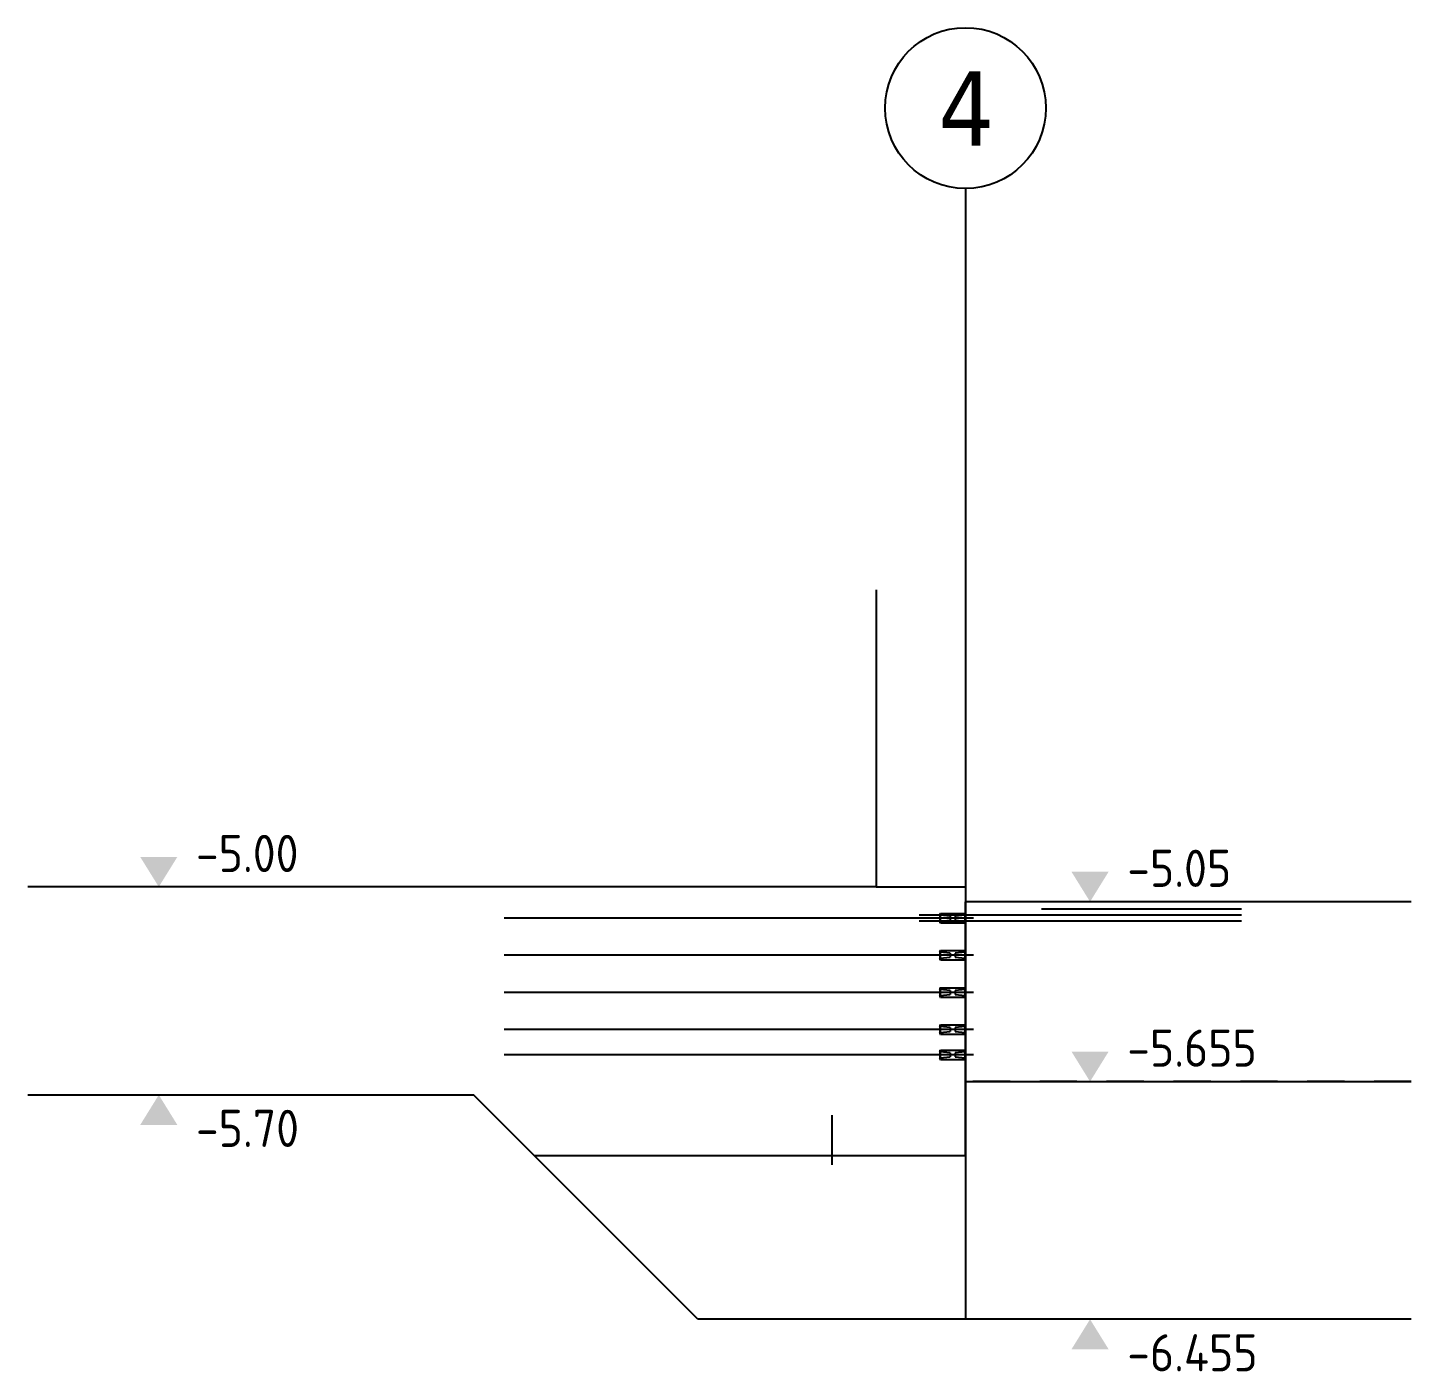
# Model space of a CAD drawing. Extents: x -59 to 99, y -34 to 56.
# Drawn here: x 7.155 to 11.81, y -13.645 to -9.124 of the extents above; entities that cross this region are included whole.
import ezdxf

# ---------------------------------------------------------------- set-up
doc = ezdxf.new("R2010")
doc.units = 0
doc.header["$LTSCALE"] = 0.5
for name, pattern in [('AUSGEZOGEN', [1000.01, 1000, 0.01]), ('DASHED', [0.75, 0.5, -0.25]), ('HIDDEN', [0.375, 0.25, -0.125]), ('VERDECKT', [0.375, 0.25, -0.125])]:
    doc.linetypes.add(name, pattern=pattern)
for name, color, linetype in [('ACHSEN', 7, 'Continuous'), ('AFB', 7, 'Continuous'), ('AFU', 7, 'Continuous'), ('BETON', 7, 'Continuous'), ('koten', 7, 'Continuous'), ('LENTON', 7, 'Continuous'), ('RND', 7, 'Continuous'), ('SFP_Achsen', 7, 'Continuous'), ('VERDECKT', 7, 'Continuous')]:
    doc.layers.add(name, color=color, linetype=linetype)
doc.layers.add('NOPLOT', color=7, linetype='Continuous', plot=False)
doc.styles.add('helv', font='tahoma.ttf')
doc.styles.add('txt', font='isocp.shx')
doc.linetypes.add('AFU_50K', pattern='A,0.15,["/",Standard,S=0.2,R=0,X=-0.01,Y=-0.1],0.07,["/",Standard,S=0.2,R=0,X=-0.01,Y=-0.1],0.15', length=0.37)
doc.linetypes.add('AFU_50M', pattern='A,0.45,["/",Standard,S=0.2,R=0,X=-0.01,Y=-0.1],0.07,["/",Standard,S=0.2,R=0,X=-0.01,Y=-0.1],0.45', length=0.97)

# ---------------------------------------------------------------- blocks, each defined once
blk = doc.blocks.new('okrd_o')
at = {"layer": 'koten', "color": 7, "linetype": 'Continuous'}
blk.add_solid([(-0.125, 0.2019), (0.125, 0.2019), (0, 0)], dxfattribs=at)
at = {"layer": 'koten', "style": 'txt'}
blk.add_attdef('OKRD', (0.25, 0.1), '', height=0.25, dxfattribs=at)
blk = doc.blocks.new('okrd_u')
at = {"layer": 'koten', "color": 7, "linetype": 'Continuous'}
blk.add_solid([(-0.125, -0.2019), (0.125, -0.2019), (0, 0)], dxfattribs=at)
at = {"layer": 'koten', "style": 'txt'}
blk.add_attdef('OKRD', (0.25, -0.35), '', height=0.25, dxfattribs=at)

msp = doc.modelspace()

# ---------------------------------------------------------------- linework, layer by layer
at = {"layer": 'ACHSEN', "color": 140, "linetype": 'AUSGEZOGEN'}
for p, q in [((10.31002, -9.66487), (10.31002, -13.46987)), ((10.33686, -12.11987), (10.20587, -12.11987)), ((10.33686, -12.24487), (10.20587, -12.24487)), ((10.33686, -12.36987), (10.20587, -12.36987)), ((10.33686, -12.49487), (10.20587, -12.49487)), ((10.33686, -12.57987), (10.20587, -12.57987))]:
    msp.add_line(p, q, dxfattribs=at)
at = {"layer": 'AFB', "color": 1, "linetype": 'AUSGEZOGEN'}
msp.add_line((9.86002, -12.78287), (9.86002, -12.94987), dxfattribs=at)
at = {"layer": 'AFU', "color": 8, "linetype": 'AFU_50K'}
msp.add_line((10.01002, -12.01487), (10.31002, -12.01487), dxfattribs=at)
at = {"layer": 'AFU', "color": 8, "linetype": 'AFU_50M'}
for p, q in [((10.31002, -12.91987), (10.31002, -12.06487)), ((10.31002, -12.66987), (11.81002, -12.66987)), ((10.31002, -12.91987), (8.86002, -12.91987))]:
    msp.add_line(p, q, dxfattribs=at)
at = {"layer": 'BETON', "color": 6, "linetype": 'AUSGEZOGEN'}
for p, q in [((10.01002, -11.01487), (10.01002, -12.01487)), ((10.31002, -11.01487), (10.31002, -12.06487)), ((10.01002, -12.01487), (7.15502, -12.01487)), ((11.81002, -12.06487), (10.31002, -12.06487)), ((7.15502, -12.71487), (8.65502, -12.71487)), ((9.41002, -13.46987), (8.65502, -12.71487)), ((11.81002, -13.46987), (9.41002, -13.46987))]:
    msp.add_line(p, q, dxfattribs=at)
at = {"layer": 'LENTON', "color": 102}
for p, q in [((10.22332, -12.10428), (10.22332, -12.11208)), ((10.22332, -12.10428), (10.22436, -12.10428)), ((10.22485, -12.10961), (10.22332, -12.10772)), ((10.22332, -12.11208), (10.22332, -12.12767)), ((10.22332, -12.12767), (10.22332, -12.13546)), ((10.22332, -12.13202), (10.22485, -12.13013)), ((10.22332, -12.13546), (10.22436, -12.13546)), ((10.22536, -12.1062), (10.22436, -12.10428)), ((10.22436, -12.13546), (10.22536, -12.13354)), ((10.22485, -12.10961), (10.22485, -12.13013)), ((10.25812, -12.11311), (10.22485, -12.10961)), ((10.22485, -12.10961), (10.22485, -12.13013)), ((10.22485, -12.13013), (10.25812, -12.12664)), ((10.22708, -12.10428), (10.22609, -12.1062)), ((10.22609, -12.13354), (10.22708, -12.13546)), ((10.22708, -12.10428), (10.30793, -12.10428)), ((10.22708, -12.13546), (10.30793, -12.13546)), ((10.25812, -12.11311), (10.25812, -12.12664)), ((10.30849, -12.10961), (10.27522, -12.11311)), ((10.27522, -12.11311), (10.27522, -12.12664)), ((10.27522, -12.12664), (10.30849, -12.13013)), ((10.31002, -12.10637), (10.30793, -12.10428)), ((10.30793, -12.13546), (10.31002, -12.13337)), ((10.31002, -12.10772), (10.30849, -12.10961)), ((10.30849, -12.10961), (10.30849, -12.13013)), ((10.30849, -12.13013), (10.30849, -12.10961)), ((10.30849, -12.13013), (10.31002, -12.13202)), ((10.31002, -12.10637), (10.31002, -12.10818)), ((10.31002, -12.10818), (10.31002, -12.11987)), ((10.31002, -12.11987), (10.31002, -12.13156)), ((10.31002, -12.13156), (10.31002, -12.13337)), ((10.22332, -12.22928), (10.22332, -12.23708)), ((10.22332, -12.22928), (10.22436, -12.22928)), ((10.22485, -12.23461), (10.22332, -12.23272)), ((10.22332, -12.23708), (10.22332, -12.25267)), ((10.22536, -12.2312), (10.22436, -12.22928)), ((10.22485, -12.23461), (10.22485, -12.25513)), ((10.25812, -12.23811), (10.22485, -12.23461)), ((10.22485, -12.23461), (10.22485, -12.25513)), ((10.22708, -12.22928), (10.22609, -12.2312)), ((10.22708, -12.22928), (10.30793, -12.22928)), ((10.25812, -12.23811), (10.25812, -12.25164)), ((10.30849, -12.23461), (10.27522, -12.23811)), ((10.27522, -12.23811), (10.27522, -12.25164)), ((10.31002, -12.23137), (10.30793, -12.22928)), ((10.31002, -12.23272), (10.30849, -12.23461)), ((10.30849, -12.23461), (10.30849, -12.25513)), ((10.30849, -12.25513), (10.30849, -12.23461)), ((10.31002, -12.23137), (10.31002, -12.23318)), ((10.31002, -12.23318), (10.31002, -12.24487)), ((10.22332, -12.25267), (10.22332, -12.26046)), ((10.22332, -12.25702), (10.22485, -12.25513)), ((10.22332, -12.26046), (10.22436, -12.26046)), ((10.22436, -12.26046), (10.22536, -12.25854)), ((10.22485, -12.25513), (10.25812, -12.25164)), ((10.22609, -12.25854), (10.22708, -12.26046)), ((10.22708, -12.26046), (10.30793, -12.26046)), ((10.27522, -12.25164), (10.30849, -12.25513)), ((10.30793, -12.26046), (10.31002, -12.25837)), ((10.30849, -12.25513), (10.31002, -12.25702)), ((10.31002, -12.24487), (10.31002, -12.25656)), ((10.31002, -12.25656), (10.31002, -12.25837)), ((10.22332, -12.35428), (10.22332, -12.36208)), ((10.22332, -12.35428), (10.22436, -12.35428)), ((10.22485, -12.35961), (10.22332, -12.35772)), ((10.22332, -12.36208), (10.22332, -12.37767)), ((10.22332, -12.37767), (10.22332, -12.38546)), ((10.22332, -12.38202), (10.22485, -12.38013)), ((10.22536, -12.3562), (10.22436, -12.35428)), ((10.22485, -12.35961), (10.22485, -12.38013)), ((10.25812, -12.36311), (10.22485, -12.35961)), ((10.22485, -12.35961), (10.22485, -12.38013)), ((10.22485, -12.38013), (10.25812, -12.37664)), ((10.22708, -12.35428), (10.22609, -12.3562)), ((10.22708, -12.35428), (10.30793, -12.35428)), ((10.25812, -12.36311), (10.25812, -12.37664)), ((10.30849, -12.35961), (10.27522, -12.36311)), ((10.27522, -12.36311), (10.27522, -12.37664)), ((10.27522, -12.37664), (10.30849, -12.38013)), ((10.31002, -12.35637), (10.30793, -12.35428)), ((10.31002, -12.35772), (10.30849, -12.35961)), ((10.30849, -12.35961), (10.30849, -12.38013)), ((10.30849, -12.38013), (10.30849, -12.35961)), ((10.30849, -12.38013), (10.31002, -12.38202)), ((10.31002, -12.35637), (10.31002, -12.35818)), ((10.31002, -12.35818), (10.31002, -12.36987)), ((10.31002, -12.36987), (10.31002, -12.38156)), ((10.31002, -12.38156), (10.31002, -12.38337)), ((10.22332, -12.38546), (10.22436, -12.38546)), ((10.22436, -12.38546), (10.22536, -12.38354)), ((10.22609, -12.38354), (10.22708, -12.38546)), ((10.22708, -12.38546), (10.30793, -12.38546)), ((10.30793, -12.38546), (10.31002, -12.38337)), ((10.22332, -12.47928), (10.22332, -12.48708)), ((10.22332, -12.47928), (10.22436, -12.47928)), ((10.22485, -12.48461), (10.22332, -12.48272)), ((10.22332, -12.48708), (10.22332, -12.50267)), ((10.22332, -12.50267), (10.22332, -12.51046)), ((10.22332, -12.50702), (10.22485, -12.50513)), ((10.22332, -12.51046), (10.22436, -12.51046)), ((10.22536, -12.4812), (10.22436, -12.47928)), ((10.22436, -12.51046), (10.22536, -12.50854)), ((10.22485, -12.48461), (10.22485, -12.50513)), ((10.25812, -12.48811), (10.22485, -12.48461)), ((10.22485, -12.48461), (10.22485, -12.50513)), ((10.22485, -12.50513), (10.25812, -12.50164)), ((10.22708, -12.47928), (10.22609, -12.4812)), ((10.22609, -12.50854), (10.22708, -12.51046)), ((10.22708, -12.47928), (10.30793, -12.47928)), ((10.22708, -12.51046), (10.30793, -12.51046)), ((10.25812, -12.48811), (10.25812, -12.50164)), ((10.30849, -12.48461), (10.27522, -12.48811)), ((10.27522, -12.48811), (10.27522, -12.50164)), ((10.27522, -12.50164), (10.30849, -12.50513)), ((10.31002, -12.48137), (10.30793, -12.47928)), ((10.30793, -12.51046), (10.31002, -12.50837)), ((10.31002, -12.48272), (10.30849, -12.48461)), ((10.30849, -12.48461), (10.30849, -12.50513)), ((10.30849, -12.50513), (10.30849, -12.48461)), ((10.30849, -12.50513), (10.31002, -12.50702)), ((10.31002, -12.48137), (10.31002, -12.48318)), ((10.31002, -12.48318), (10.31002, -12.49487)), ((10.31002, -12.49487), (10.31002, -12.50656)), ((10.31002, -12.50656), (10.31002, -12.50837)), ((10.22332, -12.56428), (10.22332, -12.57208)), ((10.22332, -12.56428), (10.22436, -12.56428)), ((10.22485, -12.56961), (10.22332, -12.56772)), ((10.22536, -12.5662), (10.22436, -12.56428)), ((10.22708, -12.56428), (10.22609, -12.5662)), ((10.22708, -12.56428), (10.30793, -12.56428)), ((10.31002, -12.56637), (10.30793, -12.56428)), ((10.31002, -12.56772), (10.30849, -12.56961)), ((10.31002, -12.56637), (10.31002, -12.56818)), ((10.31002, -12.56818), (10.31002, -12.57987)), ((10.22332, -12.57208), (10.22332, -12.58767)), ((10.22332, -12.58767), (10.22332, -12.59546)), ((10.22332, -12.59202), (10.22485, -12.59013)), ((10.22332, -12.59546), (10.22436, -12.59546)), ((10.22436, -12.59546), (10.22536, -12.59354)), ((10.22485, -12.56961), (10.22485, -12.59013)), ((10.25812, -12.57311), (10.22485, -12.56961)), ((10.22485, -12.56961), (10.22485, -12.59013)), ((10.22485, -12.59013), (10.25812, -12.58664)), ((10.22609, -12.59354), (10.22708, -12.59546)), ((10.22708, -12.59546), (10.30793, -12.59546)), ((10.25812, -12.57311), (10.25812, -12.58664)), ((10.30849, -12.56961), (10.27522, -12.57311)), ((10.27522, -12.57311), (10.27522, -12.58664)), ((10.27522, -12.58664), (10.30849, -12.59013)), ((10.30793, -12.59546), (10.31002, -12.59337)), ((10.30849, -12.56961), (10.30849, -12.59013)), ((10.30849, -12.59013), (10.30849, -12.56961)), ((10.30849, -12.59013), (10.31002, -12.59202)), ((10.31002, -12.57987), (10.31002, -12.59156)), ((10.31002, -12.59156), (10.31002, -12.59337))]:
    msp.add_line(p, q, dxfattribs=at)
for centre, start, end in [((10.22572, -12.10601), 207.50004, 332.49996), ((10.22572, -12.13373), 27.50006, 152.49994), ((10.22572, -12.23101), 207.50004, 332.49996), ((10.22572, -12.25873), 27.50006, 152.49994), ((10.22572, -12.35601), 207.50004, 332.49996), ((10.22572, -12.38373), 27.50006, 152.49994), ((10.22572, -12.48101), 207.50004, 332.49996), ((10.22572, -12.50873), 27.50006, 152.49994), ((10.22572, -12.56601), 207.50004, 332.49996), ((10.22572, -12.59373), 27.50006, 152.49994)]:
    msp.add_arc(centre, 0.00041, start, end, dxfattribs=at)
at = {"layer": 'NOPLOT', "color": 191, "linetype": 'AUSGEZOGEN'}
for p, q in [((11.2385, -12.08987), (10.56631, -12.08987)), ((11.2385, -12.10987), (10.15476, -12.10987)), ((11.2385, -12.12987), (10.15476, -12.12987))]:
    msp.add_line(p, q, dxfattribs=at)
at = {"layer": 'RND', "color": 1, "linetype": 'AUSGEZOGEN'}
for points in [[(10.25812, -12.11987), (8.75812, -12.11987)], [(10.25812, -12.24487), (8.75812, -12.24487)], [(10.25812, -12.36987), (8.75812, -12.36987)], [(10.25812, -12.49487), (8.75812, -12.49487)], [(10.25812, -12.57987), (8.75812, -12.57987)]]:
    msp.add_lwpolyline(points, dxfattribs=at)
at = {"layer": 'SFP_Achsen', "color": 7, "linetype": 'AUSGEZOGEN'}
msp.add_circle((10.31002, -9.39439), 0.27048, dxfattribs=at)
at = {"layer": 'VERDECKT', "color": 7, "linetype": 'HIDDEN'}
msp.add_line((10.31002, -12.06487), (10.31002, -12.66987), dxfattribs=at)
at = {"layer": 'VERDECKT', "color": 7, "linetype": 'VERDECKT'}
msp.add_line((11.81002, -12.66987), (10.31002, -12.66987), dxfattribs=at)

# ---------------------------------------------------------------- block references
at = {"layer": 'koten', "color": 7, "linetype": 'DASHED', "xscale": 0.5, "yscale": 0.5, "zscale": 0.5}
for p, values in [((7.59612, -12.01487), {'OKRD': '-5.00'}), ((10.72917, -12.06487), {'OKRD': '-5.05'}), ((10.72917, -12.66987), {'OKRD': '-5.655'})]:
    msp.add_blockref('okrd_o', p, dxfattribs=at).add_auto_attribs(values)
at = {"layer": 'koten', "color": 7, "linetype": 'AUSGEZOGEN', "xscale": 0.5, "yscale": 0.5, "zscale": 0.5}
for p, values in [((7.59612, -12.71487), {'OKRD': '-5.70'}), ((10.72917, -13.46987), {'OKRD': '-6.455'})]:
    msp.add_blockref('okrd_u', p, dxfattribs=at).add_auto_attribs(values)

# ---------------------------------------------------------------- texts
at = {"layer": 'SFP_Achsen', "color": 6, "linetype": 'AUSGEZOGEN', "style": 'helv'}
msp.add_text('4', height=0.25, dxfattribs=at).set_placement((10.21941, -9.5206))

doc.saveas('drawing.dxf')
